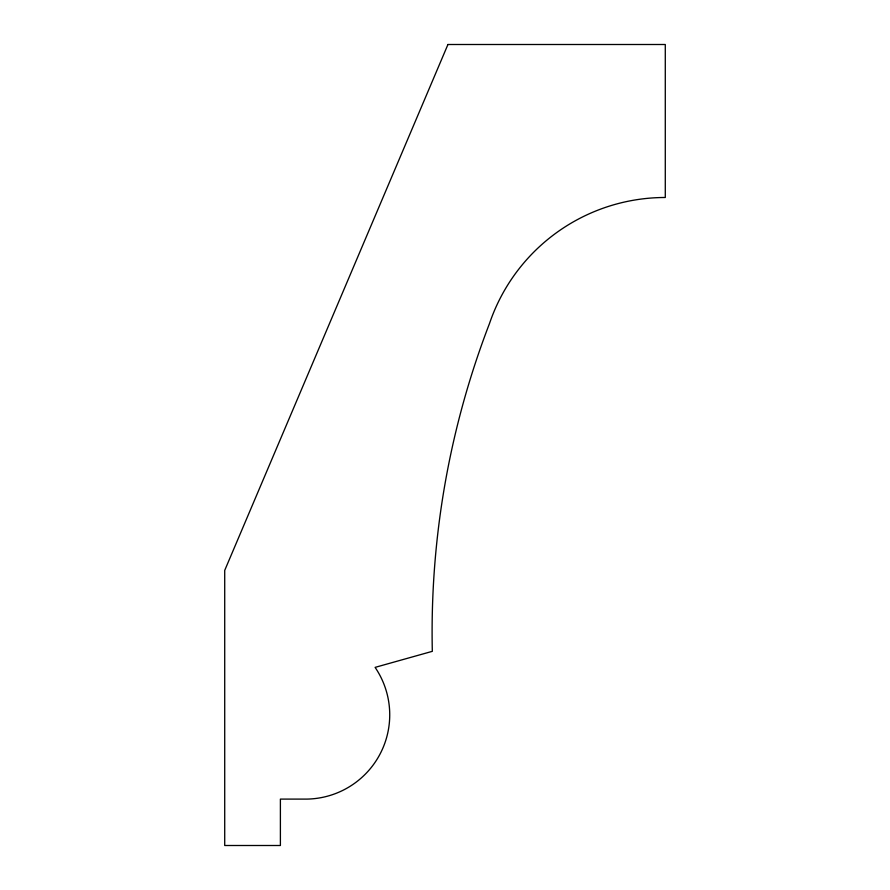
<?xml version="1.0" encoding="UTF-8"?>
<svg xmlns="http://www.w3.org/2000/svg" width="890" height="890" viewBox="0 0 890 890"><rect width="100%" height="100%" fill="white"/><g stroke="black" fill="none" stroke-linecap="round" stroke-linejoin="round"><path stroke-width="1.33" d="M447.937 44.5L224.714 570.39L224.714 845.5L280.394 845.5L280.394 799.098L307.128 799.098A84.283 84.283 0 0 0 375.102 667.378L432.318 651.335A858.55 858.55 0 0 1 489.489 323.548A185.609 185.609 0 0 1 665.286 197.491L665.286 44.5L447.937 44.5"/></g></svg>
